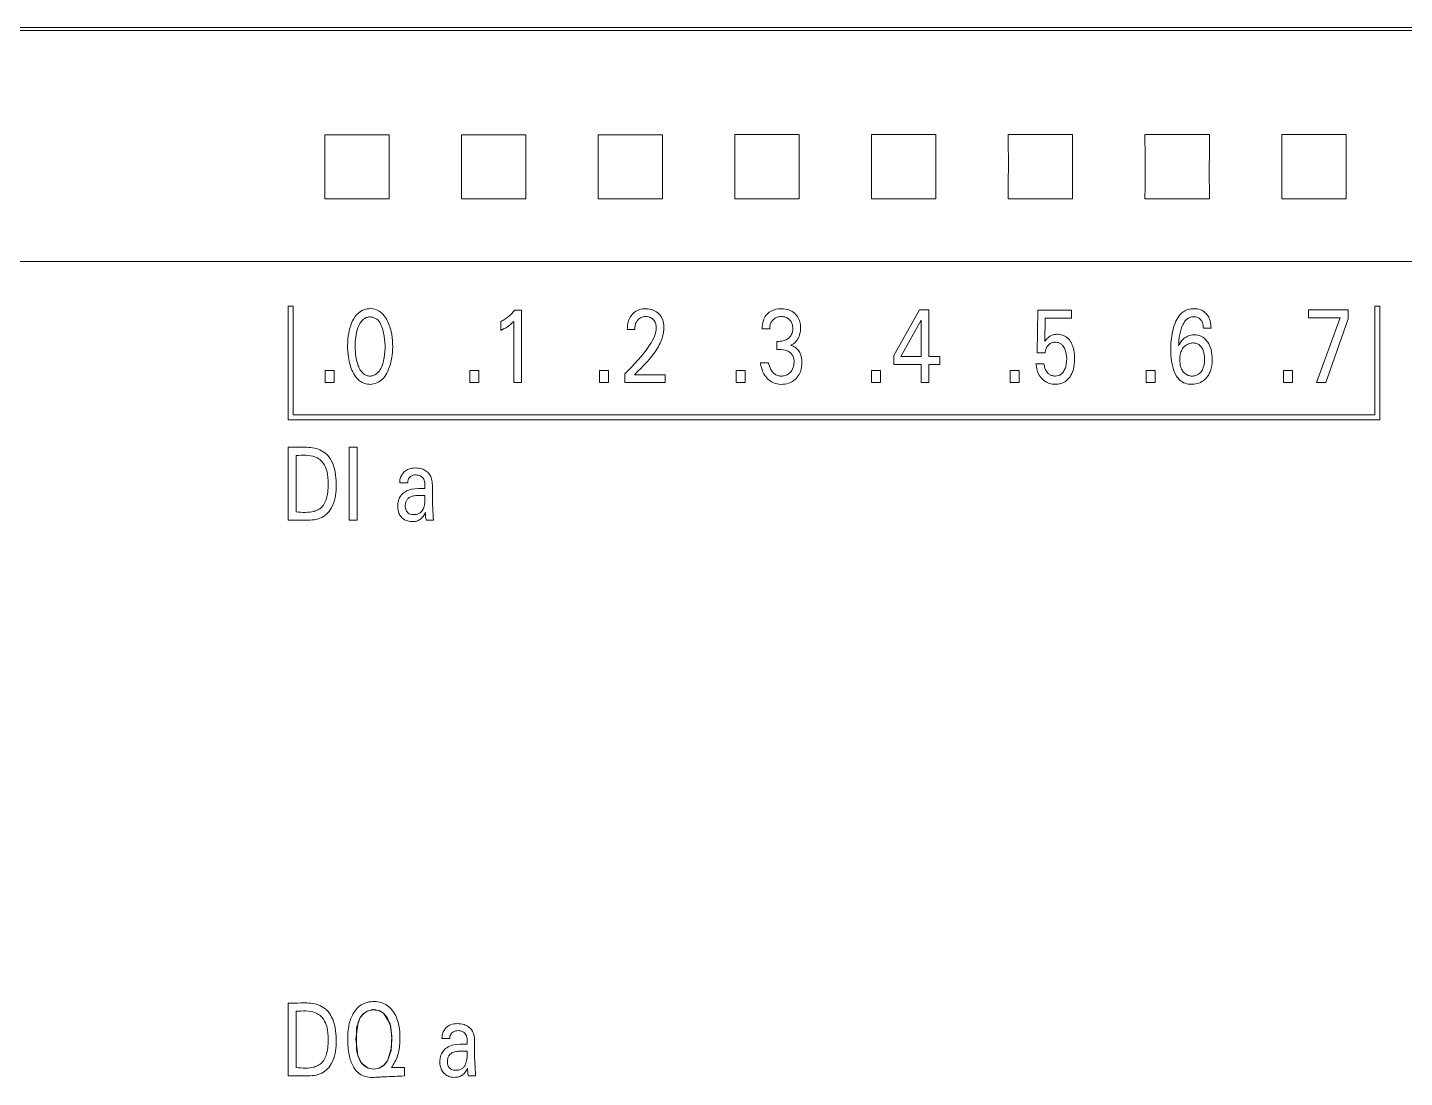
# Model space of a CAD drawing. Header units: millimetres. Extents: x 983 to 2111, y 2638 to 4457.
# Drawn here: x 2029.21 to 2059.42, y 4205.55 to 4228.6 of the extents above; entities that cross this region are included whole.
import ezdxf

# ---------------------------------------------------------------- set-up
doc = ezdxf.new("R2010")
doc.units = ezdxf.units.MM

# ---------------------------------------------------------------- blocks, each defined once
blk = doc.blocks.new('1215DCDCDC')
at = {"color": 7, "linetype": 'Continuous', "lineweight": 15}
for p, q in [((2026.329, 4228.601), (2083.229, 4228.601)), ((2083.229, 4228.533), (2026.329, 4228.533)), ((2037.142, 4226.248), (2035.729, 4226.248)), ((2040.142, 4226.248), (2038.729, 4226.248)), ((2041.729, 4226.248), (2043.142, 4226.248)), ((2046.142, 4226.249), (2044.729, 4226.249)), ((2049.142, 4226.249), (2047.729, 4226.249)), ((2050.729, 4226.249), (2052.142, 4226.249)), ((2055.142, 4226.25), (2053.729, 4226.25)), ((2058.142, 4226.25), (2056.729, 4226.25)), ((2035.729, 4224.836), (2037.142, 4224.836)), ((2038.729, 4224.836), (2040.142, 4224.836)), ((2043.142, 4224.836), (2041.729, 4224.836)), ((2044.729, 4224.837), (2046.142, 4224.837)), ((2047.729, 4224.837), (2049.142, 4224.837)), ((2052.142, 4224.837), (2050.729, 4224.837)), ((2053.729, 4224.838), (2055.142, 4224.838)), ((2056.729, 4224.838), (2058.142, 4224.838)), ((2083.229, 4223.461), (2026.329, 4223.461)), ((2034.929, 4222.486), (2034.929, 4219.984)), ((2035.039, 4222.486), (2034.929, 4222.486)), ((2035.039, 4220.094), (2035.039, 4222.486)), ((2058.77, 4222.486), (2058.77, 4220.094)), ((2058.88, 4222.486), (2058.77, 4222.486)), ((2058.88, 4219.984), (2058.88, 4222.486)), ((2039.594, 4221.949), (2039.594, 4222.149)), ((2039.875, 4220.804), (2039.875, 4222.147)), ((2039.901, 4222.395), (2040.046, 4222.395)), ((2040.046, 4222.395), (2040.046, 4220.804)), ((2048.783, 4222.404), (2048.219, 4221.397)), ((2048.368, 4221.379), (2048.814, 4222.176)), ((2048.985, 4222.404), (2048.783, 4222.404)), ((2048.814, 4222.176), (2048.814, 4221.379)), ((2048.985, 4221.379), (2048.985, 4222.404)), ((2051.377, 4222.395), (2051.366, 4221.459)), ((2052.118, 4222.395), (2051.377, 4222.395)), ((2051.528, 4221.705), (2051.538, 4222.22)), ((2051.538, 4222.22), (2052.118, 4222.22)), ((2052.118, 4222.22), (2052.118, 4222.395)), ((2057.319, 4222.404), (2057.319, 4222.225)), ((2058.189, 4222.404), (2057.319, 4222.404)), ((2057.319, 4222.225), (2058.009, 4222.225)), ((2058.009, 4222.225), (2057.493, 4220.804)), ((2057.699, 4220.804), (2058.189, 4222.208)), ((2058.189, 4222.208), (2058.189, 4222.404)), ((2042.533, 4221.972), (2042.367, 4221.972)), ((2045.493, 4221.988), (2045.327, 4221.988)), ((2055.178, 4222.003), (2055.01, 4222.003)), ((2045.653, 4221.532), (2045.653, 4221.711)), ((2045.29, 4221.24), (2045.465, 4221.24)), ((2048.219, 4221.397), (2048.219, 4221.204)), ((2048.814, 4221.379), (2048.368, 4221.379)), ((2049.227, 4221.379), (2048.985, 4221.379)), ((2049.227, 4221.204), (2049.227, 4221.379)), ((2051.366, 4221.459), (2051.538, 4221.459)), ((2035.74, 4221.074), (2035.74, 4220.804)), ((2035.938, 4221.074), (2035.74, 4221.074)), ((2035.938, 4220.804), (2035.938, 4221.074)), ((2038.912, 4221.074), (2038.912, 4220.804)), ((2039.11, 4221.074), (2038.912, 4221.074)), ((2039.11, 4220.804), (2039.11, 4221.074)), ((2041.761, 4221.074), (2041.761, 4220.804)), ((2041.958, 4221.074), (2041.761, 4221.074)), ((2041.958, 4220.804), (2041.958, 4221.074)), ((2042.315, 4220.804), (2042.315, 4220.995)), ((2042.523, 4220.978), (2043.197, 4220.978)), ((2043.197, 4220.978), (2043.197, 4220.804)), ((2044.76, 4221.074), (2044.76, 4220.804)), ((2044.957, 4221.074), (2044.76, 4221.074)), ((2044.957, 4220.804), (2044.957, 4221.074)), ((2047.928, 4221.074), (2047.731, 4221.074)), ((2047.731, 4221.074), (2047.731, 4220.804)), ((2047.928, 4220.804), (2047.928, 4221.074)), ((2048.219, 4221.204), (2048.814, 4221.204)), ((2048.814, 4221.204), (2048.814, 4220.804)), ((2048.985, 4221.204), (2049.227, 4221.204)), ((2048.985, 4220.804), (2048.985, 4221.204)), ((2050.773, 4221.074), (2050.773, 4220.804)), ((2050.971, 4221.074), (2050.773, 4221.074)), ((2050.971, 4220.804), (2050.971, 4221.074)), ((2051.512, 4221.215), (2051.337, 4221.215)), ((2053.753, 4221.074), (2053.753, 4220.804)), ((2053.951, 4221.074), (2053.753, 4221.074)), ((2053.951, 4220.804), (2053.951, 4221.074)), ((2056.966, 4221.074), (2056.769, 4221.074)), ((2056.769, 4221.074), (2056.769, 4220.804)), ((2056.966, 4220.804), (2056.966, 4221.074)), ((2035.74, 4220.804), (2035.938, 4220.804)), ((2038.912, 4220.804), (2039.11, 4220.804)), ((2040.046, 4220.804), (2039.875, 4220.804)), ((2041.761, 4220.804), (2041.958, 4220.804)), ((2043.197, 4220.804), (2042.315, 4220.804)), ((2044.76, 4220.804), (2044.957, 4220.804)), ((2047.731, 4220.804), (2047.928, 4220.804)), ((2048.814, 4220.804), (2048.985, 4220.804)), ((2050.773, 4220.804), (2050.971, 4220.804)), ((2053.753, 4220.804), (2053.951, 4220.804)), ((2056.769, 4220.804), (2056.966, 4220.804)), ((2057.493, 4220.804), (2057.699, 4220.804)), ((2058.77, 4220.094), (2035.039, 4220.094)), ((2034.929, 4219.984), (2058.88, 4219.984)), ((2034.929, 4219.384), (2034.929, 4217.784)), ((2035.104, 4217.965), (2035.104, 4219.202)), ((2036.442, 4219.384), (2036.267, 4219.384)), ((2036.267, 4219.384), (2036.267, 4217.784)), ((2036.442, 4217.784), (2036.442, 4219.384)), ((2037.377, 4218.607), (2037.549, 4218.607)), ((2037.776, 4218.326), (2037.926, 4218.326)), ((2036.267, 4217.784), (2036.442, 4217.784)), ((2037.959, 4217.784), (2038.115, 4217.784)), ((2034.929, 4207.184), (2034.929, 4205.584)), ((2035.104, 4205.765), (2035.104, 4207.002)), ((2038.302, 4206.407), (2038.474, 4206.407)), ((2038.701, 4206.126), (2038.852, 4206.126)), ((2037.195, 4205.765), (2037.478, 4205.765)), ((2037.478, 4205.765), (2037.478, 4205.584)), ((2038.884, 4205.584), (2039.04, 4205.584))]:
    blk.add_line(p, q, dxfattribs=at)
at = {"color": 7, "linetype": 'Continuous', "lineweight": 15, "flags": 128}
for points in [[(2036.662, 4207.003), (2036.577, 4206.95), (2036.507, 4206.868), (2036.459, 4206.762), (2036.408, 4206.397), (2036.455, 4206.033), (2036.536, 4205.867), (2036.681, 4205.755), (2036.802, 4205.732), (2036.924, 4205.754), (2037.03, 4205.817), (2037.108, 4205.913), (2037.19, 4206.177), (2037.204, 4206.453), (2037.163, 4206.725), (2037.022, 4206.961), (2036.898, 4207.023), (2036.771, 4207.037), (2036.743, 4207.037), (2036.743, 4207.037), (2036.743, 4207.037), (2036.743, 4207.037), (2036.743, 4207.037), (2036.743, 4207.037), (2036.743, 4207.037), (2036.783, 4207.038), (2036.8, 4207.038), (2036.8, 4207.038), (2036.8, 4207.038), (2036.8, 4207.038), (2036.8, 4207.038), (2036.8, 4207.038), (2036.8, 4207.038), (2036.8, 4207.038), (2036.8, 4207.038), (2036.8, 4207.038), (2036.792, 4207.038), (2036.779, 4207.036), (2036.745, 4207.029), (2036.662, 4207.003)], [(2036.662, 4207.003), (2036.574, 4206.947), (2036.507, 4206.868), (2036.429, 4206.642), (2036.426, 4206.152), (2036.463, 4206.008), (2036.517, 4205.893), (2036.59, 4205.809), (2036.681, 4205.755), (2036.802, 4205.731), (2036.924, 4205.754), (2037.029, 4205.816), (2037.108, 4205.913), (2037.184, 4206.143), (2037.205, 4206.391), (2037.179, 4206.663), (2037.101, 4206.867), (2037.02, 4206.962), (2036.938, 4207.009), (2036.849, 4207.032), (2036.743, 4207.037), (2036.742, 4207.037), (2036.742, 4207.037), (2036.742, 4207.037), (2036.742, 4207.037), (2036.742, 4207.037), (2036.743, 4207.037), (2036.743, 4207.037), (2036.744, 4207.037), (2036.744, 4207.037), (2036.744, 4207.037), (2036.744, 4207.037), (2036.744, 4207.037), (2036.744, 4207.037), (2036.743, 4207.037), (2036.743, 4207.037), (2036.742, 4207.037), (2036.742, 4207.037), (2036.742, 4207.037), (2036.742, 4207.037), (2036.743, 4207.037), (2036.743, 4207.037), (2036.744, 4207.037), (2036.744, 4207.037), (2036.744, 4207.037), (2036.744, 4207.037), (2036.744, 4207.037), (2036.744, 4207.037), (2036.743, 4207.037), (2036.743, 4207.037), (2036.743, 4207.037), (2036.742, 4207.037), (2036.742, 4207.037), (2036.743, 4207.037), (2036.743, 4207.037), (2036.743, 4207.037), (2036.744, 4207.037), (2036.744, 4207.037), (2036.758, 4207.037), (2036.759, 4207.037), (2036.76, 4207.037), (2036.765, 4207.037), (2036.783, 4207.038), (2036.794, 4207.038), (2036.798, 4207.038), (2036.799, 4207.038), (2036.799, 4207.038), (2036.8, 4207.038), (2036.8, 4207.038), (2036.8, 4207.038), (2036.8, 4207.038), (2036.8, 4207.038), (2036.8, 4207.038), (2036.8, 4207.038), (2036.798, 4207.038), (2036.797, 4207.038), (2036.662, 4207.003)]]:
    blk.add_lwpolyline(points, dxfattribs=at)
at = {"color": 7, "linetype": 'Continuous', "lineweight": 15}
for points, knots in [([(2035.729, 4226.248), (2035.729, 4226.13), (2035.73, 4225.892), (2035.731, 4225.422), (2035.73, 4225.07), (2035.729, 4224.836)], [0, 0, 0, 0, 0.252098, 0.504189, 1, 1, 1, 1]), ([(2037.142, 4224.836), (2037.142, 4224.955), (2037.141, 4225.192), (2037.141, 4225.663), (2037.142, 4226.015), (2037.142, 4226.248)], [0, 0, 0, 0, 0.252095, 0.504186, 1, 1, 1, 1]), ([(2038.729, 4226.248), (2038.729, 4226.13), (2038.73, 4225.892), (2038.731, 4225.422), (2038.73, 4225.07), (2038.729, 4224.836)], [0, 0, 0, 0, 0.252098, 0.504189, 1, 1, 1, 1]), ([(2040.142, 4224.836), (2040.142, 4224.955), (2040.141, 4225.192), (2040.141, 4225.663), (2040.142, 4226.015), (2040.142, 4226.248)], [0, 0, 0, 0, 0.252095, 0.504186, 1, 1, 1, 1]), ([(2041.729, 4224.836), (2041.729, 4224.955), (2041.73, 4225.192), (2041.731, 4225.663), (2041.73, 4226.015), (2041.729, 4226.248)], [0, 0, 0, 0, 0.252095, 0.504186, 1, 1, 1, 1]), ([(2043.142, 4226.248), (2043.142, 4226.13), (2043.141, 4225.892), (2043.141, 4225.422), (2043.142, 4225.07), (2043.142, 4224.836)], [0, 0, 0, 0, 0.252098, 0.504189, 1, 1, 1, 1]), ([(2044.729, 4226.249), (2044.729, 4226.13), (2044.73, 4225.893), (2044.731, 4225.422), (2044.73, 4225.07), (2044.729, 4224.837)], [0, 0, 0, 0, 0.252098, 0.504189, 1, 1, 1, 1]), ([(2046.142, 4224.837), (2046.142, 4224.956), (2046.141, 4225.193), (2046.141, 4225.664), (2046.142, 4226.016), (2046.142, 4226.249)], [0, 0, 0, 0, 0.252095, 0.504186, 1, 1, 1, 1]), ([(2047.729, 4226.249), (2047.729, 4226.13), (2047.73, 4225.893), (2047.731, 4225.422), (2047.73, 4225.07), (2047.729, 4224.837)], [0, 0, 0, 0, 0.252098, 0.504189, 1, 1, 1, 1]), ([(2049.142, 4224.837), (2049.142, 4224.956), (2049.141, 4225.193), (2049.141, 4225.664), (2049.142, 4226.016), (2049.142, 4226.249)], [0, 0, 0, 0, 0.252095, 0.504186, 1, 1, 1, 1]), ([(2050.729, 4224.837), (2050.729, 4224.956), (2050.73, 4225.193), (2050.731, 4225.664), (2050.73, 4226.016), (2050.729, 4226.249)], [0, 0, 0, 0, 0.252095, 0.504186, 1, 1, 1, 1]), ([(2052.142, 4226.249), (2052.142, 4226.13), (2052.141, 4225.893), (2052.141, 4225.422), (2052.142, 4225.07), (2052.142, 4224.837)], [0, 0, 0, 0, 0.252098, 0.504189, 1, 1, 1, 1]), ([(2053.729, 4226.25), (2053.729, 4226.131), (2053.73, 4225.894), (2053.731, 4225.423), (2053.73, 4225.071), (2053.729, 4224.838)], [0, 0, 0, 0, 0.252098, 0.504189, 1, 1, 1, 1]), ([(2055.142, 4224.838), (2055.142, 4224.956), (2055.141, 4225.194), (2055.141, 4225.664), (2055.142, 4226.016), (2055.142, 4226.25)], [0, 0, 0, 0, 0.252095, 0.504186, 1, 1, 1, 1]), ([(2056.729, 4226.25), (2056.729, 4226.131), (2056.73, 4225.894), (2056.731, 4225.423), (2056.73, 4225.071), (2056.729, 4224.838)], [0, 0, 0, 0, 0.252098, 0.504189, 1, 1, 1, 1]), ([(2058.142, 4224.838), (2058.142, 4224.956), (2058.141, 4225.194), (2058.141, 4225.664), (2058.142, 4226.016), (2058.142, 4226.25)], [0, 0, 0, 0, 0.252095, 0.504186, 1, 1, 1, 1]), ([(2036.574, 4222.398), (2036.599, 4222.407), (2036.64, 4222.422), (2036.738, 4222.434), (2036.858, 4222.417), (2036.992, 4222.332), (2037.114, 4222.171), (2037.221, 4221.856), (2037.233, 4221.47), (2037.156, 4221.138), (2037.061, 4220.941), (2036.942, 4220.826), (2036.805, 4220.767), (2036.665, 4220.763), (2036.543, 4220.805), (2036.429, 4220.896), (2036.31, 4221.079), (2036.22, 4221.424), (2036.225, 4221.794), (2036.309, 4222.111), (2036.407, 4222.286), (2036.513, 4222.37), (2036.565, 4222.394), (2036.574, 4222.398)], [0, 0, 0, 0, 0.018631, 0.030128, 0.069734, 0.10037, 0.139141, 0.209347, 0.331334, 0.405109, 0.447581, 0.483188, 0.518957, 0.549872, 0.579649, 0.607698, 0.651302, 0.730132, 0.855039, 0.907056, 0.959586, 0.992813, 1, 1, 1, 1]), ([(2042.367, 4221.972), (2042.371, 4222.033), (2042.378, 4222.139), (2042.445, 4222.278), (2042.542, 4222.373), (2042.675, 4222.427), (2042.816, 4222.433), (2042.957, 4222.399), (2043.065, 4222.321), (2043.143, 4222.206), (2043.18, 4222.049), (2043.159, 4221.82), (2042.977, 4221.417), (2042.711, 4221.16), (2042.523, 4220.978)], [0, 0, 0, 0, 0.07052, 0.122974, 0.175602, 0.224307, 0.285895, 0.337826, 0.390076, 0.436888, 0.495332, 0.574861, 0.699941, 1, 1, 1, 1]), ([(2045.327, 4221.988), (2045.331, 4222.05), (2045.338, 4222.156), (2045.411, 4222.287), (2045.507, 4222.373), (2045.643, 4222.426), (2045.795, 4222.434), (2045.948, 4222.396), (2046.065, 4222.314), (2046.141, 4222.201), (2046.177, 4222.055), (2046.172, 4221.901), (2046.114, 4221.755), (2046.037, 4221.669), (2045.979, 4221.634), (2045.961, 4221.622)], [0, 0, 0, 0, 0.102607, 0.1724371, 0.2423039, 0.3121126, 0.4092912, 0.4886919, 0.5685077, 0.6406222, 0.7083576, 0.8144772, 0.8891438, 0.9639717, 1, 1, 1, 1]), ([(2036.787, 4222.238), (2036.762, 4222.243), (2036.714, 4222.252), (2036.641, 4222.235), (2036.574, 4222.194), (2036.504, 4222.121), (2036.418, 4221.922), (2036.381, 4221.593), (2036.418, 4221.269), (2036.512, 4221.067), (2036.584, 4220.99), (2036.665, 4220.951), (2036.74, 4220.945), (2036.818, 4220.966), (2036.897, 4221.022), (2036.978, 4221.129), (2037.054, 4221.403), (2037.067, 4221.744), (2036.984, 4222.048), (2036.903, 4222.183), (2036.835, 4222.219), (2036.805, 4222.231), (2036.787, 4222.238)], [0, 0, 0, 0, 0.0229527, 0.0459241, 0.0686438, 0.0960444, 0.1398152, 0.2700635, 0.4045857, 0.4411859, 0.4780968, 0.5013167, 0.524593, 0.5471972, 0.5762497, 0.6145025, 0.6715453, 0.8408202, 0.9282982, 0.9691355, 0.9815089, 1, 1, 1, 1]), ([(2039.594, 4222.149), (2039.624, 4222.164), (2039.682, 4222.195), (2039.789, 4222.273), (2039.856, 4222.346), (2039.901, 4222.395)], [0, 0, 0, 0, 0.251526, 0.502978, 1, 1, 1, 1]), ([(2039.875, 4222.147), (2039.854, 4222.127), (2039.813, 4222.086), (2039.722, 4222.015), (2039.645, 4221.976), (2039.594, 4221.949)], [0, 0, 0, 0, 0.250716, 0.50168, 1, 1, 1, 1]), ([(2042.315, 4220.995), (2042.511, 4221.195), (2042.759, 4221.449), (2042.963, 4221.798), (2043.009, 4221.953), (2043.004, 4222.067), (2042.972, 4222.153), (2042.918, 4222.214), (2042.844, 4222.25), (2042.759, 4222.259), (2042.674, 4222.243), (2042.608, 4222.195), (2042.563, 4222.132), (2042.537, 4222.056), (2042.535, 4222.001), (2042.533, 4221.972)], [0, 0, 0, 0, 0.408318, 0.518717, 0.590078, 0.643098, 0.68292, 0.722995, 0.759024, 0.801673, 0.845709, 0.884065, 0.918275, 0.957847, 1, 1, 1, 1]), ([(2045.653, 4221.711), (2045.699, 4221.71), (2045.778, 4221.709), (2045.882, 4221.755), (2045.955, 4221.822), (2045.996, 4221.907), (2046.005, 4221.999), (2045.992, 4222.087), (2045.954, 4222.164), (2045.895, 4222.219), (2045.816, 4222.252), (2045.727, 4222.259), (2045.636, 4222.239), (2045.565, 4222.191), (2045.518, 4222.123), (2045.494, 4222.054), (2045.493, 4222.007), (2045.493, 4221.988)], [0, 0, 0, 0, 0.101457, 0.175975, 0.250563, 0.319454, 0.383493, 0.456726, 0.515639, 0.574669, 0.63221, 0.707652, 0.772292, 0.837246, 0.89612, 0.955621, 1, 1, 1, 1]), ([(2054.464, 4221.616), (2054.493, 4221.663), (2054.543, 4221.744), (2054.654, 4221.827), (2054.768, 4221.859), (2054.887, 4221.853), (2054.998, 4221.81), (2055.098, 4221.717), (2055.18, 4221.566), (2055.213, 4221.355), (2055.199, 4221.142), (2055.128, 4220.963), (2055.02, 4220.841), (2054.883, 4220.777), (2054.745, 4220.762), (2054.61, 4220.781), (2054.496, 4220.85), (2054.396, 4220.973), (2054.294, 4221.244), (2054.285, 4221.632), (2054.336, 4222.001), (2054.44, 4222.234), (2054.547, 4222.356), (2054.677, 4222.418), (2054.809, 4222.433), (2054.938, 4222.415), (2055.047, 4222.352), (2055.121, 4222.265), (2055.17, 4222.146), (2055.175, 4222.056), (2055.178, 4222.003)], [0, 0, 0, 0, 0.034775, 0.059756, 0.084914, 0.107616, 0.134237, 0.15801, 0.192448, 0.240146, 0.290766, 0.325142, 0.35974, 0.390366, 0.418344, 0.446444, 0.474782, 0.499525, 0.54519, 0.653989, 0.740547, 0.776992, 0.813857, 0.839797, 0.86563, 0.897068, 0.920205, 0.943325, 0.967368, 1, 1, 1, 1]), ([(2055.01, 4222.003), (2055.007, 4222.045), (2055.003, 4222.11), (2054.957, 4222.186), (2054.905, 4222.229), (2054.842, 4222.25), (2054.771, 4222.253), (2054.696, 4222.234), (2054.621, 4222.177), (2054.54, 4222.056), (2054.484, 4221.86), (2054.471, 4221.698), (2054.464, 4221.616)], [0, 0, 0, 0, 0.107203, 0.166264, 0.225518, 0.279406, 0.338004, 0.409232, 0.47619, 0.577953, 0.783544, 1, 1, 1, 1]), ([(2051.337, 4221.215), (2051.349, 4221.141), (2051.369, 4221.019), (2051.472, 4220.876), (2051.589, 4220.793), (2051.725, 4220.763), (2051.854, 4220.77), (2051.973, 4220.816), (2052.074, 4220.907), (2052.158, 4221.057), (2052.197, 4221.297), (2052.178, 4221.534), (2052.095, 4221.718), (2052.006, 4221.815), (2051.887, 4221.865), (2051.77, 4221.869), (2051.663, 4221.839), (2051.584, 4221.779), (2051.545, 4221.729), (2051.528, 4221.705)], [0, 0, 0, 0, 0.087233, 0.144788, 0.202568, 0.253458, 0.30579, 0.353357, 0.400954, 0.463199, 0.552989, 0.684492, 0.736771, 0.789535, 0.835694, 0.885541, 0.925264, 0.965121, 1, 1, 1, 1]), ([(2045.961, 4221.622), (2045.992, 4221.61), (2046.054, 4221.586), (2046.128, 4221.512), (2046.186, 4221.406), (2046.206, 4221.244), (2046.187, 4221.069), (2046.106, 4220.918), (2046.001, 4220.826), (2045.859, 4220.77), (2045.707, 4220.76), (2045.561, 4220.799), (2045.447, 4220.88), (2045.35, 4221.007), (2045.305, 4221.136), (2045.293, 4221.221), (2045.29, 4221.24)], [0, 0, 0, 0, 0.051169, 0.102151, 0.15815, 0.234551, 0.351762, 0.423214, 0.494827, 0.563879, 0.655465, 0.724811, 0.79418, 0.866555, 0.970037, 1, 1, 1, 1]), ([(2045.465, 4221.24), (2045.479, 4221.19), (2045.502, 4221.106), (2045.572, 4221.015), (2045.646, 4220.965), (2045.727, 4220.945), (2045.814, 4220.951), (2045.899, 4220.984), (2045.967, 4221.047), (2046.015, 4221.141), (2046.034, 4221.248), (2046.02, 4221.352), (2045.981, 4221.43), (2045.917, 4221.487), (2045.805, 4221.533), (2045.713, 4221.532), (2045.653, 4221.532)], [0, 0, 0, 0, 0.108128, 0.178775, 0.234897, 0.291113, 0.348977, 0.414819, 0.478373, 0.537302, 0.632415, 0.699658, 0.754524, 0.80962, 0.876121, 1, 1, 1, 1]), ([(2051.538, 4221.459), (2051.543, 4221.492), (2051.552, 4221.552), (2051.6, 4221.626), (2051.662, 4221.676), (2051.734, 4221.695), (2051.804, 4221.692), (2051.869, 4221.67), (2051.93, 4221.619), (2051.984, 4221.526), (2052.018, 4221.365), (2052.01, 4221.198), (2051.955, 4221.062), (2051.9, 4220.992), (2051.83, 4220.955), (2051.761, 4220.946), (2051.692, 4220.954), (2051.627, 4220.983), (2051.571, 4221.041), (2051.529, 4221.12), (2051.518, 4221.185), (2051.512, 4221.215)], [0, 0, 0, 0, 0.056801, 0.102212, 0.147688, 0.188886, 0.227769, 0.265796, 0.303815, 0.360975, 0.445555, 0.583214, 0.638413, 0.694109, 0.731601, 0.769033, 0.811638, 0.849677, 0.887697, 0.947641, 1, 1, 1, 1]), ([(2054.695, 4221.659), (2054.661, 4221.644), (2054.599, 4221.616), (2054.532, 4221.527), (2054.488, 4221.396), (2054.488, 4221.244), (2054.523, 4221.111), (2054.579, 4221.022), (2054.652, 4220.969), (2054.736, 4220.945), (2054.821, 4220.949), (2054.9, 4220.982), (2054.969, 4221.044), (2055.022, 4221.149), (2055.042, 4221.294), (2055.033, 4221.437), (2054.99, 4221.554), (2054.936, 4221.627), (2054.858, 4221.668), (2054.789, 4221.681), (2054.732, 4221.67), (2054.707, 4221.663), (2054.695, 4221.659)], [0, 0, 0, 0, 0.053342, 0.098732, 0.159804, 0.255399, 0.317261, 0.361973, 0.407005, 0.447711, 0.489265, 0.529936, 0.57176, 0.623013, 0.700153, 0.784336, 0.832837, 0.881767, 0.914709, 0.96141, 0.980481, 1, 1, 1, 1]), ([(2034.929, 4217.784), (2035.044, 4217.784), (2035.275, 4217.784), (2035.574, 4217.784), (2035.773, 4217.909), (2035.893, 4218.064), (2035.985, 4218.335), (2035.987, 4218.656), (2035.941, 4218.962), (2035.841, 4219.164), (2035.704, 4219.295), (2035.493, 4219.389), (2035.226, 4219.384), (2035.022, 4219.384), (2034.929, 4219.384)], [0, 0, 0, 0, 0.1100309, 0.2209221, 0.2742434, 0.3272948, 0.4046177, 0.5417035, 0.6280686, 0.696484, 0.7512279, 0.8058774, 0.9110422, 1, 1, 1, 1]), ([(2035.104, 4219.202), (2035.245, 4219.212), (2035.427, 4219.225), (2035.624, 4219.123), (2035.717, 4219.015), (2035.797, 4218.832), (2035.81, 4218.558), (2035.792, 4218.299), (2035.705, 4218.111), (2035.611, 4218.019), (2035.408, 4217.942), (2035.236, 4217.955), (2035.104, 4217.965)], [0, 0, 0, 0, 0.18333, 0.237199, 0.291066, 0.370607, 0.500046, 0.654559, 0.713754, 0.773409, 0.825715, 1, 1, 1, 1]), ([(2038.115, 4217.784), (2038.103, 4217.959), (2038.085, 4218.217), (2038.094, 4218.52), (2038.085, 4218.684), (2038.035, 4218.792), (2037.959, 4218.868), (2037.85, 4218.921), (2037.714, 4218.937), (2037.579, 4218.919), (2037.478, 4218.857), (2037.412, 4218.777), (2037.377, 4218.689), (2037.377, 4218.63), (2037.377, 4218.607)], [0, 0, 0, 0, 0.27741, 0.407024, 0.47917, 0.534593, 0.59, 0.64582, 0.72337, 0.802753, 0.855089, 0.907237, 0.963685, 1, 1, 1, 1]), ([(2037.549, 4218.607), (2037.55, 4218.629), (2037.553, 4218.667), (2037.578, 4218.715), (2037.618, 4218.75), (2037.672, 4218.775), (2037.745, 4218.781), (2037.814, 4218.766), (2037.871, 4218.732), (2037.906, 4218.687), (2037.933, 4218.601), (2037.929, 4218.53), (2037.926, 4218.478)], [0, 0, 0, 0, 0.094426, 0.160834, 0.2271961, 0.320256, 0.4137234, 0.5378678, 0.6174249, 0.6971903, 0.7762197, 1, 1, 1, 1]), ([(2037.926, 4218.478), (2037.828, 4218.481), (2037.685, 4218.486), (2037.509, 4218.425), (2037.407, 4218.347), (2037.348, 4218.241), (2037.323, 4218.111), (2037.337, 4217.984), (2037.386, 4217.871), (2037.457, 4217.802), (2037.556, 4217.758), (2037.662, 4217.747), (2037.769, 4217.766), (2037.857, 4217.822), (2037.908, 4217.892), (2037.931, 4217.94), (2037.937, 4217.954)], [0, 0, 0, 0, 0.1709638, 0.2464469, 0.3225348, 0.3892956, 0.4549202, 0.5508982, 0.6088757, 0.6672277, 0.720484, 0.7952133, 0.8511525, 0.9074811, 0.9734403, 1, 1, 1, 1]), ([(2037.926, 4218.326), (2037.928, 4218.235), (2037.931, 4218.117), (2037.871, 4217.991), (2037.822, 4217.942), (2037.755, 4217.91), (2037.681, 4217.904), (2037.611, 4217.911), (2037.559, 4217.938), (2037.524, 4217.977), (2037.499, 4218.036), (2037.492, 4218.112), (2037.508, 4218.191), (2037.545, 4218.253), (2037.601, 4218.296), (2037.68, 4218.323), (2037.743, 4218.325), (2037.776, 4218.326)], [0, 0, 0, 0, 0.210528, 0.27277, 0.323446, 0.374015, 0.443019, 0.497179, 0.538044, 0.578919, 0.618225, 0.687385, 0.757312, 0.805343, 0.853534, 0.92192, 1, 1, 1, 1]), ([(2037.937, 4217.954), (2037.939, 4217.925), (2037.941, 4217.883), (2037.944, 4217.825), (2037.954, 4217.798), (2037.959, 4217.784)], [0, 0, 0, 0, 0.498804, 0.746026, 1, 1, 1, 1]), ([(2034.929, 4205.584), (2035.044, 4205.584), (2035.275, 4205.584), (2035.574, 4205.584), (2035.773, 4205.709), (2035.893, 4205.864), (2035.985, 4206.135), (2035.987, 4206.456), (2035.941, 4206.762), (2035.841, 4206.964), (2035.704, 4207.095), (2035.493, 4207.189), (2035.226, 4207.184), (2035.022, 4207.184), (2034.929, 4207.184)], [0, 0, 0, 0, 0.110031, 0.220922, 0.274243, 0.327295, 0.404617, 0.541703, 0.628068, 0.696483, 0.751227, 0.805877, 0.911042, 1, 1, 1, 1]), ([(2035.104, 4207.002), (2035.245, 4207.012), (2035.427, 4207.025), (2035.624, 4206.923), (2035.717, 4206.815), (2035.797, 4206.632), (2035.81, 4206.358), (2035.792, 4206.099), (2035.705, 4205.911), (2035.611, 4205.819), (2035.408, 4205.742), (2035.236, 4205.755), (2035.104, 4205.765)], [0, 0, 0, 0, 0.18333, 0.2372, 0.291066, 0.370607, 0.500047, 0.654558, 0.713754, 0.773409, 0.825715, 1, 1, 1, 1]), ([(2037.478, 4205.584), (2037.332, 4205.577), (2037.148, 4205.568), (2036.954, 4205.559), (2036.904, 4205.557), (2036.891, 4205.556), (2036.887, 4205.556), (2036.837, 4205.553), (2036.737, 4205.546), (2036.59, 4205.57), (2036.458, 4205.645), (2036.338, 4205.791), (2036.254, 4206.03), (2036.226, 4206.337), (2036.239, 4206.646), (2036.309, 4206.889), (2036.413, 4207.049), (2036.525, 4207.149), (2036.665, 4207.207), (2036.815, 4207.222), (2036.966, 4207.202), (2037.101, 4207.139), (2037.211, 4207.037), (2037.315, 4206.866), (2037.378, 4206.62), (2037.385, 4206.323), (2037.347, 4206.023), (2037.246, 4205.851), (2037.195, 4205.765)], [0, 0, 0, 0, 0.0925565, 0.1162218, 0.1224011, 0.1240775, 0.1245626, 0.1248122, 0.1560224, 0.1872777, 0.2175601, 0.249731, 0.3047492, 0.3745047, 0.4432385, 0.4995502, 0.5311366, 0.5626793, 0.5925815, 0.6250624, 0.656835, 0.6876394, 0.7174933, 0.7503838, 0.8128036, 0.8751972, 0.9376531, 1, 1, 1, 1]), ([(2039.04, 4205.584), (2039.028, 4205.759), (2039.01, 4206.017), (2039.02, 4206.32), (2039.01, 4206.484), (2038.96, 4206.592), (2038.884, 4206.668), (2038.775, 4206.721), (2038.639, 4206.737), (2038.505, 4206.719), (2038.403, 4206.657), (2038.338, 4206.577), (2038.302, 4206.489), (2038.302, 4206.43), (2038.302, 4206.407)], [0, 0, 0, 0, 0.2774104, 0.4070241, 0.47917, 0.5345937, 0.5899975, 0.645819, 0.7233681, 0.8027515, 0.8550872, 0.9072369, 0.9636829, 1, 1, 1, 1]), ([(2038.474, 4206.407), (2038.476, 4206.429), (2038.478, 4206.467), (2038.504, 4206.515), (2038.543, 4206.55), (2038.598, 4206.575), (2038.67, 4206.581), (2038.739, 4206.566), (2038.796, 4206.532), (2038.831, 4206.487), (2038.858, 4206.401), (2038.854, 4206.33), (2038.852, 4206.278)], [0, 0, 0, 0, 0.094431, 0.160839, 0.227197, 0.320257, 0.413724, 0.537868, 0.617425, 0.697191, 0.776215, 1, 1, 1, 1]), ([(2038.852, 4206.278), (2038.753, 4206.281), (2038.61, 4206.286), (2038.434, 4206.225), (2038.332, 4206.147), (2038.273, 4206.041), (2038.248, 4205.911), (2038.262, 4205.784), (2038.312, 4205.671), (2038.383, 4205.602), (2038.481, 4205.558), (2038.588, 4205.547), (2038.695, 4205.566), (2038.782, 4205.622), (2038.834, 4205.692), (2038.856, 4205.74), (2038.862, 4205.754)], [0, 0, 0, 0, 0.170968, 0.246451, 0.322535, 0.389297, 0.45492, 0.550899, 0.608879, 0.667231, 0.720487, 0.795216, 0.851155, 0.907485, 0.973444, 1, 1, 1, 1]), ([(2038.852, 4206.126), (2038.854, 4206.035), (2038.857, 4205.917), (2038.797, 4205.791), (2038.747, 4205.742), (2038.68, 4205.71), (2038.606, 4205.704), (2038.536, 4205.711), (2038.485, 4205.738), (2038.449, 4205.777), (2038.425, 4205.836), (2038.417, 4205.912), (2038.434, 4205.991), (2038.47, 4206.053), (2038.526, 4206.096), (2038.606, 4206.123), (2038.668, 4206.125), (2038.701, 4206.126)], [0, 0, 0, 0, 0.21053, 0.272772, 0.323446, 0.374015, 0.443019, 0.497179, 0.538042, 0.578923, 0.618226, 0.687383, 0.757312, 0.805343, 0.853534, 0.92192, 1, 1, 1, 1]), ([(2038.862, 4205.754), (2038.864, 4205.725), (2038.866, 4205.683), (2038.87, 4205.625), (2038.879, 4205.598), (2038.884, 4205.584)], [0, 0, 0, 0, 0.4988151, 0.7460419, 1, 1, 1, 1])]:
    blk.add_open_spline(points, degree=3, knots=knots, dxfattribs=at)

msp = doc.modelspace()

# ---------------------------------------------------------------- block references
at = {"lineweight": -3}
msp.add_blockref('1215DCDCDC', (0, 0), dxfattribs=at)

doc.saveas('drawing.dxf')
